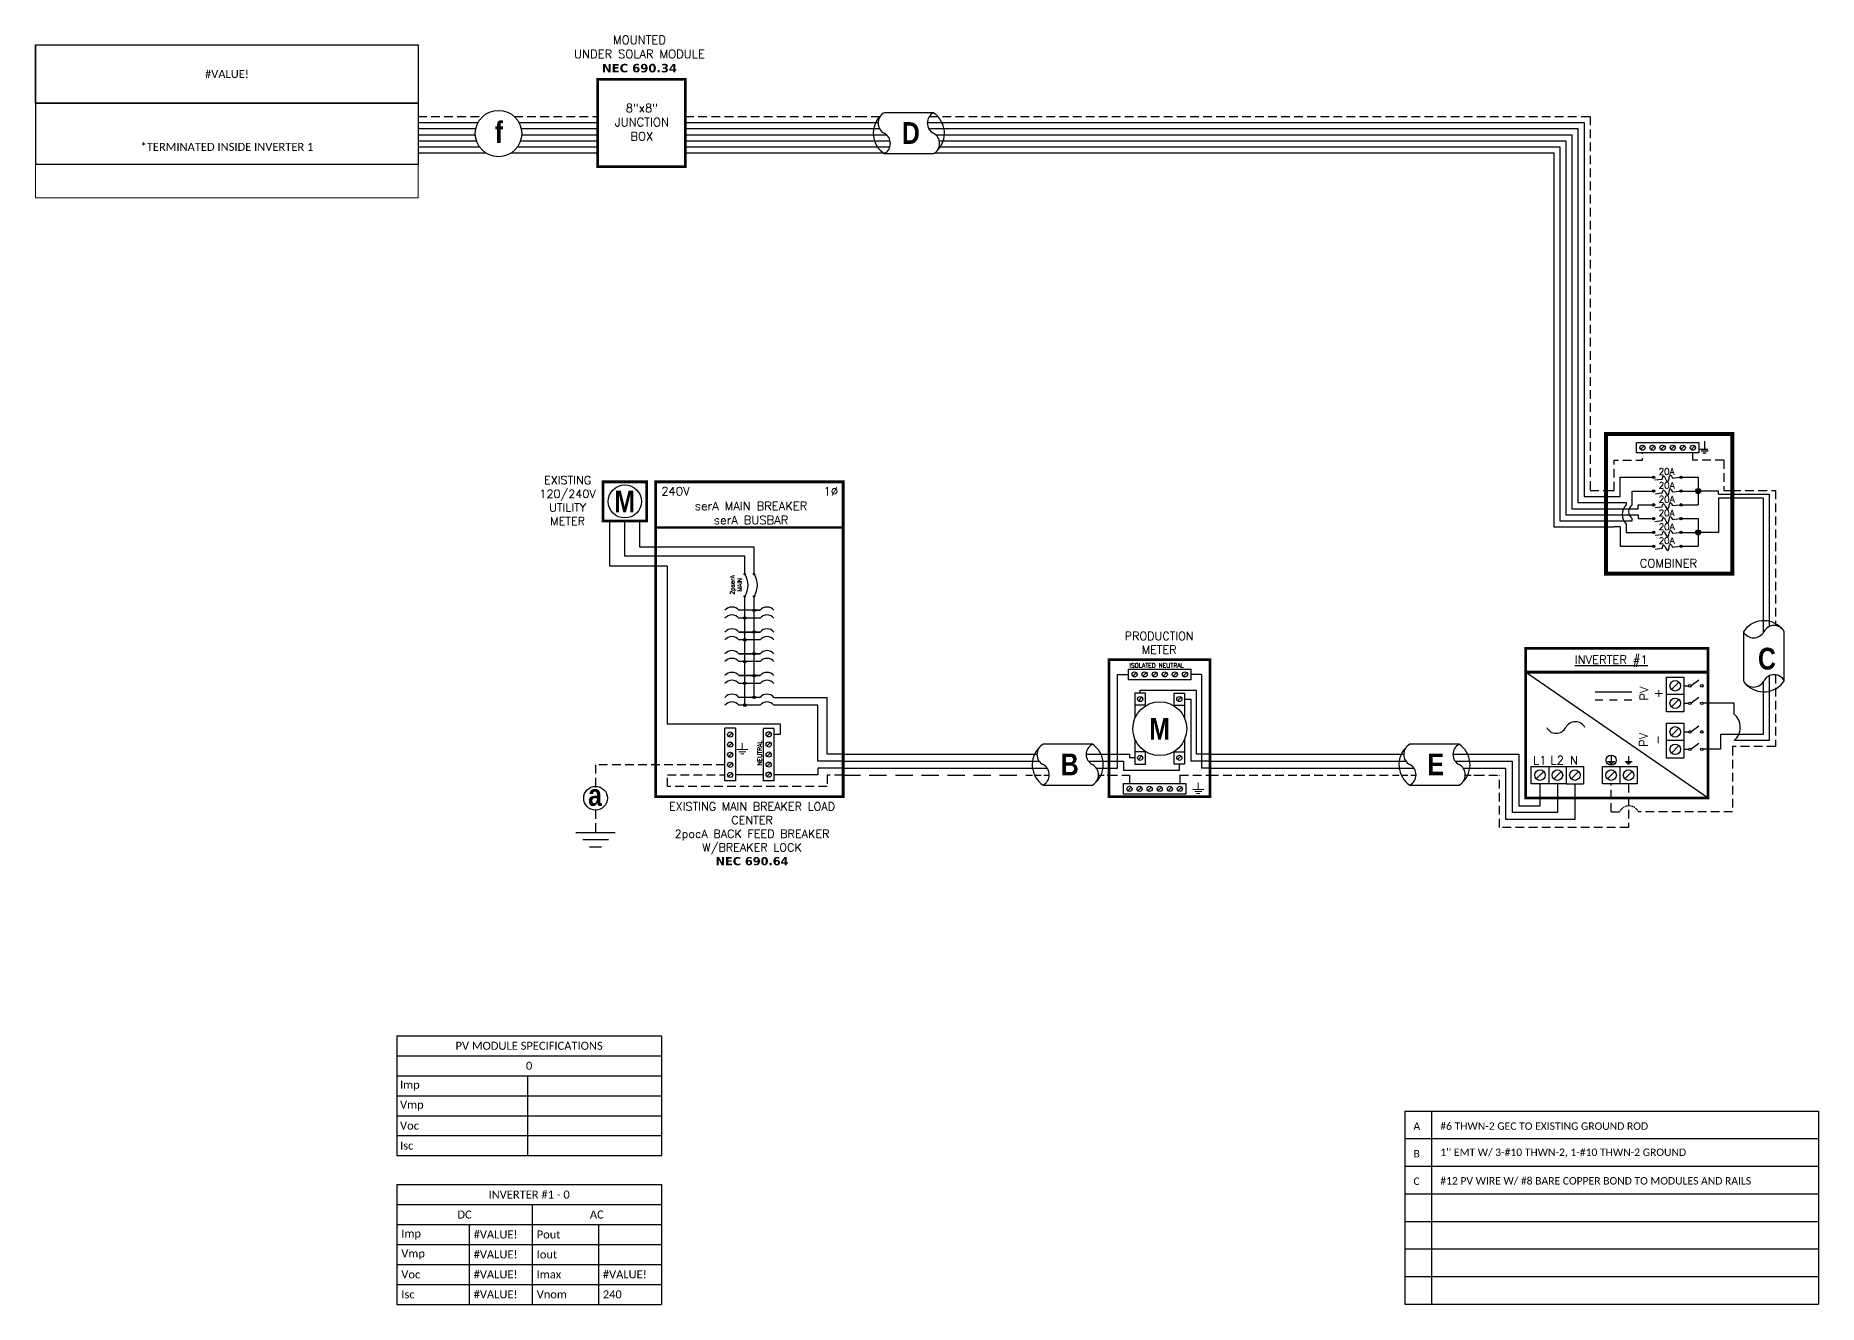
# Model space of a CAD drawing. Header units: feet. Extents: x 8951 to 9721, y 14556 to 15104.
import ezdxf

# ---------------------------------------------------------------- set-up
doc = ezdxf.new("R2010")
doc.units = ezdxf.units.FT
doc.header["$MEASUREMENT"] = 0
doc.linetypes.add('DASHED', pattern=[0.75, 0.5, -0.25])
doc.linetypes.add('HIDDEN', pattern=[0.375, 0.25, -0.125])
doc.layers.add('TEXT', color=7, linetype='Continuous')
doc.layers.add('Z - TITLEBLOCK TXT', color=7, linetype='Continuous')
doc.styles.add('ONE LINE TXT', font='techb___.ttf')
doc.styles.get("Standard").update_dxf_attribs({"font": 'simplex.shx'})

# ---------------------------------------------------------------- blocks, each defined once
blk = doc.blocks.new('3stringCombiner')
at = {"linetype": 'Continuous'}
h = blk.add_hatch(color=7, dxfattribs=at)
h.dxf.hatch_style = 1
edge = h.paths.add_edge_path()
edge.add_arc((20.51, 41.65), 0.513, 0, 360)
h = blk.add_hatch(color=7, dxfattribs=at)
h.dxf.hatch_style = 1
edge = h.paths.add_edge_path()
edge.add_arc((32.29, 41.65), 0.513, 0, 360)
h = blk.add_hatch(color=7, dxfattribs=at)
h.dxf.hatch_style = 1
edge = h.paths.add_edge_path()
edge.add_arc((20.51, 35.69), 0.513, 0, 360)
h = blk.add_hatch(color=7, dxfattribs=at)
h.dxf.hatch_style = 1
edge = h.paths.add_edge_path()
edge.add_arc((32.29, 35.69), 0.513, 0, 360)
h = blk.add_hatch(color=254, dxfattribs=at)
h.dxf.hatch_style = 1
edge = h.paths.add_edge_path()
edge.add_arc((39.7, 35.69), 1.11, 0, 360)
h = blk.add_hatch(color=7, dxfattribs=at)
h.dxf.hatch_style = 1
edge = h.paths.add_edge_path()
edge.add_arc((20.51, 29.73), 0.513, 0, 360)
h = blk.add_hatch(color=253, dxfattribs=at)
h.dxf.hatch_style = 1
edge = h.paths.add_edge_path()
edge.add_arc((20.51, 23.77), 0.513, 0, 360)
h = blk.add_hatch(color=7, dxfattribs=at)
h.dxf.hatch_style = 1
edge = h.paths.add_edge_path()
edge.add_arc((32.29, 29.73), 0.513, 0, 360)
h = blk.add_hatch(color=253, dxfattribs=at)
h.dxf.hatch_style = 1
edge = h.paths.add_edge_path()
edge.add_arc((32.29, 23.77), 0.513, 0, 360)
h = blk.add_hatch(color=253, dxfattribs=at)
h.dxf.hatch_style = 1
edge = h.paths.add_edge_path()
edge.add_arc((20.51, 17.8), 0.513, 0, 360)
h = blk.add_hatch(color=253, dxfattribs=at)
h.dxf.hatch_style = 1
edge = h.paths.add_edge_path()
edge.add_arc((32.29, 17.8), 0.513, 0, 360)
h = blk.add_hatch(color=254, dxfattribs=at)
h.dxf.hatch_style = 1
edge = h.paths.add_edge_path()
edge.add_arc((39.7, 17.8), 1.11, 0, 360)
h = blk.add_hatch(color=253, dxfattribs=at)
h.dxf.hatch_style = 1
edge = h.paths.add_edge_path()
edge.add_arc((20.51, 11.84), 0.513, 0, 360)
h = blk.add_hatch(color=253, dxfattribs=at)
h.dxf.hatch_style = 1
edge = h.paths.add_edge_path()
edge.add_arc((32.29, 11.84), 0.513, 0, 360)
at = {"color": 1, "linetype": 'Continuous'}
for p, q in [((13.11, 52.12), (13.11, 56.66)), ((13.11, 56.66), (40.06, 56.66)), ((40.06, 56.66), (40.06, 52.12)), ((40.06, 52.12), (13.11, 52.12)), ((21.11, 40.47), (24.21, 40.81)), ((28.68, 41.3), (31.78, 41.65)), ((21.12, 34.51), (24.22, 34.85)), ((28.69, 35.34), (31.79, 35.69)), ((21.12, 28.54), (24.22, 28.89)), ((28.68, 23.42), (31.78, 23.77)), ((28.69, 29.38), (31.79, 29.73)), ((21.11, 22.58), (24.21, 22.93)), ((21.12, 16.62), (24.22, 16.97)), ((28.69, 17.46), (31.79, 17.8)), ((21.12, 10.66), (24.22, 11.01)), ((28.69, 11.5), (31.79, 11.84))]:
    blk.add_line(p, q, dxfattribs=at)
at = {"color": 4, "linetype": 'Continuous'}
for p, q in [((16.49, 55.18), (14.92, 53.6)), ((20.84, 55.18), (19.27, 53.6)), ((25.19, 55.18), (23.62, 53.6)), ((29.54, 55.18), (27.97, 53.6)), ((33.89, 55.18), (32.32, 53.6)), ((38.25, 55.18), (36.67, 53.6))]:
    blk.add_line(p, q, dxfattribs=at)
at = {"color": 92, "linetype": 'HIDDEN', "ltscale": 15}
for p, q in [((37.46, 49.04), (37.46, 52.12)), ((50.81, 49.04), (37.46, 49.04)), ((50.81, 49.04), (50.81, 35.92)), ((0, 35.92), (3.44, 35.92)), ((50.81, 35.92), (54.46, 35.92))]:
    blk.add_line(p, q, dxfattribs=at)
at = {"color": 7, "linetype": 'Continuous'}
for p, q in [((0, 33.3), (3.44, 33.3)), ((48.55, 35.69), (39.7, 35.69)), ((48.55, 34.31), (48.55, 35.69)), ((48.55, 34.31), (54.46, 34.31)), ((0, 28.06), (3.43, 28.06)), ((0, 22.81), (3.44, 22.81))]:
    blk.add_line(p, q, dxfattribs=at)
at = {"color": 253, "linetype": 'Continuous'}
for p, q in [((48.55, 32.71), (48.55, 17.8)), ((48.55, 32.71), (54.46, 32.71)), ((0, 30.68), (3.44, 30.68)), ((0, 25.43), (3.44, 25.43)), ((0, 20.19), (3.44, 20.19)), ((6.06, 20.19), (6.06, 11.84)), ((48.55, 17.8), (39.7, 17.8)), ((6.06, 11.84), (13.92, 11.84))]:
    blk.add_line(p, q, dxfattribs=at)
at = {"lineweight": 50, "const_width": 1.71}
blk.add_lwpolyline([(54.46, 0), (0, 0), (0, 60.34), (54.46, 60.34)], close=True, dxfattribs=at)
blk.add_lwpolyline([(54.46, 0), (0, 0), (0, 60.34), (54.46, 60.34)], close=True, dxfattribs=at)
at = {"color": 92, "linetype": 'HIDDEN', "ltscale": 15, "flags": 128}
for points in [[(42.53, 57.24), (42.53, 53.74)], [(3.44, 35.92), (3.44, 49.04), (15.71, 49.04), (15.71, 52.12)], [(40.18, 53.74), (44.87, 53.74)], [(44.05, 52.87), (41, 52.87)], [(43.24, 52.01), (41.81, 52.01)]]:
    blk.add_lwpolyline(points, dxfattribs=at)
at = {"color": 7, "linetype": 'Continuous', "flags": 128}
for points in [[(3.44, 33.3), (6.06, 33.3), (6.06, 41.65), (13.92, 41.65)], [(13.92, 41.65), (20.51, 41.65)], [(32.29, 41.65), (39.7, 41.65)], [(39.7, 41.65), (39.7, 29.73)], [(11.3, 29.73), (11.3, 35.69), (13.92, 35.69)], [(13.92, 35.69), (20.51, 35.69)], [(13.92, 35.69), (20.51, 35.69)], [(32.29, 35.69), (39.7, 35.69)], [(3.43, 28.06), (13.92, 28.06), (13.92, 29.73)], [(3.44, 22.81), (11.3, 22.81), (11.3, 23.77)], [(13.92, 29.73), (20.51, 29.73)], [(13.92, 29.73), (20.51, 29.73)], [(32.29, 29.73), (39.7, 29.73)]]:
    blk.add_lwpolyline(points, dxfattribs=at)
at = {"color": 253, "linetype": 'Continuous', "flags": 128}
for points in [[(3.44, 30.68), (8.68, 30.68), (8.68, 29.73)], [(3.44, 25.43), (13.92, 25.43), (13.92, 23.77)], [(13.92, 23.77), (20.51, 23.77)], [(13.92, 23.77), (20.51, 23.77)], [(32.29, 23.77), (39.7, 23.77)], [(39.7, 23.77), (39.7, 11.84)], [(6.06, 20.19), (3.44, 20.19)], [(8.68, 21.46), (8.68, 17.8), (13.92, 17.8)], [(13.92, 17.8), (20.51, 17.8)], [(13.92, 17.8), (20.51, 17.8)], [(32.29, 17.8), (39.7, 17.8)], [(13.92, 11.84), (20.51, 11.84)], [(32.29, 11.84), (39.7, 11.84)]]:
    blk.add_lwpolyline(points, dxfattribs=at)
at = {"color": 4, "linetype": 'Continuous'}
for centre in [(15.71, 54.39), (20.06, 54.39), (24.41, 54.39), (28.76, 54.39), (33.11, 54.39), (37.46, 54.39)]:
    blk.add_circle(centre, 1.11, dxfattribs=at)
at = {"color": 7, "linetype": 'Continuous'}
for centre, radius in [((20.51, 41.65), 0.513), ((32.29, 41.65), 0.513), ((20.51, 35.69), 0.513), ((32.29, 35.69), 0.513), ((39.7, 35.69), 1.11), ((39.7, 35.69), 1.11), ((20.51, 29.73), 0.513), ((32.29, 29.73), 0.513), ((39.7, 17.8), 1.11), ((39.7, 17.8), 1.11)]:
    blk.add_circle(centre, radius, dxfattribs=at)
at = {"color": 253, "linetype": 'Continuous'}
for centre in [(20.51, 23.77), (32.29, 23.77), (20.51, 17.8), (32.29, 17.8), (20.51, 11.84), (32.29, 11.84)]:
    blk.add_circle(centre, 0.513, dxfattribs=at)
blk.add_arc((12.9, 25.59), 5.91, 135.60546, 224.39454, dxfattribs=at)
at = {"color": 7, "linetype": 'Continuous'}
blk.add_arc((13.34, 26.75), 3.61, 124.35666, 235.64334, dxfattribs=at)
at = {"color": 1, "linetype": 'Continuous'}
for points in [[(24.21, 40.81), (24.72, 42.21), (26.59, 39.72), (27.74, 42.55), (28.68, 41.3)], [(24.22, 34.85), (24.73, 36.25), (26.6, 33.76), (27.76, 36.59), (28.69, 35.34)], [(24.21, 22.93), (24.72, 24.33), (26.59, 21.84), (27.74, 24.67), (28.68, 23.42)], [(24.22, 28.89), (24.73, 30.29), (26.6, 27.8), (27.76, 30.63), (28.69, 29.38)], [(24.22, 16.97), (24.73, 18.37), (26.6, 15.87), (27.76, 18.71), (28.69, 17.46)], [(24.22, 11.01), (24.73, 12.41), (26.6, 9.91), (27.76, 12.75), (28.69, 11.5)]]:
    blk.add_spline(points, degree=3, dxfattribs=at)
for p in [(22.67, 42.72), (22.68, 36.76), (22.68, 30.8), (22.67, 24.83), (22.68, 18.87), (22.68, 12.91)]:
    blk.add_text('20A', height=2.778, dxfattribs=at).set_placement(p)
at = {"color": 1, "insert": (26.91, 4.5), "char_height": 3.658, "attachment_point": 5}
blk.add_mtext_dynamic_manual_height_columns('COMBINER', width=1.1897, gutter_width=7.17, heights=[0], dxfattribs=at)
blk = doc.blocks.new('*T22')
at = {"color": 0, "lineweight": -2, "transparency": 16777216}
for p, q in [((0, 0), (165.11, 0)), ((0, 0), (0, -51.42)), ((165.11, 0), (165.11, -51.42)), ((0, -25.14), (165.11, -25.14)), ((0, -51.42), (165.11, -51.42))]:
    blk.add_line(p, q, dxfattribs=at)
at = {"layer": 'Defpoints', "color": 8, "linetype": 'ByBlock', "lineweight": 0, "transparency": 16777216}
for p, q in [((0, -51.42), (0, -66.05)), ((165.11, -51.42), (165.11, -66.05)), ((0, -66.05), (165.11, -66.05))]:
    blk.add_line(p, q, dxfattribs=at)
at = {"color": 0, "linetype": 'Continuous', "transparency": 16777216, "char_height": 3.4544, "width": 155.095, "attachment_point": 5}
for s, insert in [('{\\fCalibri|b0|i0|c0;#VALUE!', (82.56, -12.57)), ('{\\fCalibri|b0|i0|c0;^J^J*TERMINATED INSIDE INVERTER 1', (82.56, -38.28))]:
    blk.add_mtext(s, dxfattribs=dict(at, insert=insert))
blk = doc.blocks.new('*U13')
at = {"color": 7}
for p, q in [((-35.53, 9), (-31.05, 9)), ((-9.81, 9), (0, 9))]:
    blk.add_line(p, q, dxfattribs=at)
at = {"color": 7, "linetype": 'Continuous'}
for p, q in [((-7.14, 13.31), (-28.39, 13.31)), ((-28.39, -4.31), (-7.14, -4.31))]:
    blk.add_line(p, q, dxfattribs=at)
at = {"color": 10}
for p, q in [((-35.53, 6), (-30.11, 6)), ((-8.87, 6), (0, 6))]:
    blk.add_line(p, q, dxfattribs=at)
at = {"color": 253}
for p, q in [((-35.53, 3), (-26.66, 3)), ((-5.41, 3), (0, 3))]:
    blk.add_line(p, q, dxfattribs=at)
at = {"color": 92, "linetype": 'HIDDEN', "ltscale": 10}
for p, q in [((-4.48, 0), (0, 0)), ((-35.53, 0), (-25.72, 0))]:
    blk.add_line(p, q, dxfattribs=at)
at = {"color": 7, "linetype": 'Continuous'}
for centre, start, end in [((-22.54, 4.5), 133.97324, 236.42648), ((-12.99, 4.5), 313.97324, 56.42648)]:
    blk.add_arc(centre, 10.58, start, end, dxfattribs=at)
at = {"linetype": 'Continuous'}
for centre, start, end in [((-26.08, 8.91), 117.66392, 242.33608), ((-4.83, 8.91), 117.66392, 242.33608), ((-30.7, 0.09), 297.66392, 62.33608), ((-9.45, 0.09), 297.66392, 62.33608)]:
    blk.add_arc(centre, 4.98, start, end, dxfattribs=at)
blk = doc.blocks.new('*U26')
at = {"color": 7}
blk.add_line((-79.14, 9), (0, 9), dxfattribs=at)
at = {"color": 10}
blk.add_line((-79.14, 6), (0, 6), dxfattribs=at)
at = {"color": 253}
blk.add_line((-79.14, 3), (0, 3), dxfattribs=at)
at = {"color": 92, "linetype": 'HIDDEN', "ltscale": 15}
blk.add_line((-79.14, 0), (0, 0), dxfattribs=at)
blk = doc.blocks.new('*U21')
at = {"color": 7}
blk.add_line((-79.14, 9), (0, 9), dxfattribs=at)
at = {"color": 10}
blk.add_line((-79.14, 6), (0, 6), dxfattribs=at)
at = {"color": 253}
blk.add_line((-79.14, 3), (0, 3), dxfattribs=at)
at = {"color": 92, "linetype": 'DASHED', "ltscale": 15}
blk.add_line((-79.14, 0), (0, 0), dxfattribs=at)
blk = doc.blocks.new('productionMeter')
at = {"color": 253, "linetype": 'Continuous'}
for p, q in [((-39.9, 3), (-39.9, 43.45)), ((-39.9, 43.45), (-35.13, 43.45)), ((-3.71, 43.45), (-8.18, 43.45)), ((-3.71, 43.45), (-3.71, 3)), ((-43.61, 3), (-39.9, 3)), ((0, 3), (-3.71, 3))]:
    blk.add_line(p, q, dxfattribs=at)
at = {"color": 1, "linetype": 'Continuous'}
for p, q in [((-35.13, 41.18), (-35.13, 45.72)), ((-35.13, 45.72), (-8.18, 45.72)), ((-8.18, 41.18), (-35.13, 41.18)), ((-8.18, 45.72), (-8.18, 41.18)), ((-32.38, 35.4), (-32.38, 24.5)), ((-27.84, 35.4), (-32.38, 35.4)), ((-27.84, 29.86), (-27.84, 35.4)), ((-15.47, 29.86), (-15.47, 35.4)), ((-15.47, 35.4), (-10.93, 35.4)), ((-10.93, 35.4), (-10.93, 24.5)), ((-27.84, 30.21), (-32.38, 30.21)), ((-15.47, 30.21), (-10.93, 30.21)), ((-32.38, 15.55), (-32.38, 4.64)), ((-10.93, 15.55), (-10.93, 4.64)), ((-27.84, 10.04), (-32.38, 10.04)), ((-27.84, 4.64), (-27.84, 10.18)), ((-15.47, 4.64), (-15.47, 10.18)), ((-15.47, 10.04), (-10.93, 10.04)), ((-32.38, 4.64), (-27.84, 4.64)), ((-10.93, 4.64), (-15.47, 4.64)), ((-37.32, -8.24), (-37.32, -3.7)), ((-37.32, -3.7), (-10.37, -3.7)), ((-10.37, -3.7), (-10.37, -8.24)), ((-10.37, -8.24), (-37.32, -8.24))]:
    blk.add_line(p, q, dxfattribs=at)
at = {"color": 4, "linetype": 'Continuous'}
for p, q in [((-31.74, 44.23), (-33.32, 42.66)), ((-27.39, 44.23), (-28.97, 42.66)), ((-23.04, 44.23), (-24.62, 42.66)), ((-18.69, 44.23), (-20.26, 42.66)), ((-14.34, 44.23), (-15.91, 42.66)), ((-9.99, 44.23), (-11.56, 42.66)), ((-29.33, 33.59), (-30.9, 32.02)), ((-12.41, 33.59), (-13.98, 32.02)), ((-29.33, 8.23), (-30.9, 6.66)), ((-12.41, 8.23), (-13.98, 6.66)), ((-33.93, -5.19), (-35.51, -6.76)), ((-29.58, -5.19), (-31.15, -6.76)), ((-25.23, -5.19), (-26.8, -6.76)), ((-20.88, -5.19), (-22.45, -6.76)), ((-16.53, -5.19), (-18.1, -6.76)), ((-12.18, -5.19), (-13.75, -6.76))]:
    blk.add_line(p, q, dxfattribs=at)
at = {"color": 7}
for p, q in [((-30.11, 35.4), (-30.11, 36.59)), ((-30.11, 36.59), (-5.98, 36.59)), ((-5.98, 36.59), (-5.98, 9)), ((-43.61, 9), (-34.54, 9)), ((-34.54, 7.44), (-34.54, 9)), ((0, 9), (-5.98, 9)), ((-32.38, 7.44), (-34.54, 7.44))]:
    blk.add_line(p, q, dxfattribs=at)
at = {"color": 10, "linetype": 'Continuous'}
for p, q in [((-10.93, 32.81), (-8.25, 32.81)), ((-8.25, 32.81), (-8.25, 6)), ((-43.61, 6), (-37.24, 6)), ((-37.24, 6), (-37.24, 2.05)), ((-37.24, 2.05), (-13.2, 2.05)), ((-13.2, 2.05), (-13.2, 4.64)), ((0, 6), (-8.25, 6))]:
    blk.add_line(p, q, dxfattribs=at)
at = {"color": 92, "linetype": 'HIDDEN', "ltscale": 15}
for p, q in [((-43.61, 0), (-34.72, 0)), ((-12.97, 0), (-12.97, -3.7)), ((-12.97, 0), (0, 0)), ((-34.72, 0), (-34.72, -3.7))]:
    blk.add_line(p, q, dxfattribs=at)
at = {"lineweight": 50, "const_width": 1.19}
blk.add_lwpolyline([(-43.61, -9.34), (-43.61, 49.84), (0, 49.84), (0, -9.34)], close=True, dxfattribs=at)
at = {"color": 92, "linetype": 'Continuous', "lineweight": 5, "ltscale": 0.05, "flags": 128}
for points in [[(-2.7, -6.18), (-7.38, -6.18)], [(-6.57, -7.05), (-3.51, -7.05)], [(-5.04, -3.33), (-5.04, -6.18)], [(-5.76, -7.91), (-4.32, -7.91)]]:
    blk.add_lwpolyline(points, dxfattribs=at)
at = {"color": 4, "linetype": 'Continuous'}
for centre in [(-32.53, 43.45), (-28.18, 43.45), (-23.83, 43.45), (-19.48, 43.45), (-15.13, 43.45), (-10.78, 43.45), (-30.11, 32.81), (-13.2, 32.81), (-30.11, 7.44), (-13.2, 7.44), (-34.72, -5.97), (-30.37, -5.97), (-26.02, -5.97), (-21.67, -5.97), (-17.32, -5.97), (-12.97, -5.97)]:
    blk.add_circle(centre, 1.11, dxfattribs=at)
at = {"linetype": 'Continuous'}
blk.add_circle((-21.65, 20.02), 11.62, dxfattribs=at)
at = {"color": 4, "linetype": 'Continuous'}
blk.add_text('ISOLATED NEUTRAL', height=1.8743, dxfattribs=at).set_placement((-34.77, 46.37))
at = {"color": 253, "linetype": 'Continuous', "style": 'ONE LINE TXT'}
blk.add_text('M', height=9.38, dxfattribs=at).set_placement((-26.21, 15.31))
at = {"color": 1, "insert": (-21.93, 57.08), "char_height": 3.5433, "attachment_point": 5}
blk.add_mtext_dynamic_manual_height_columns('PRODUCTION METER', width=1.3203, gutter_width=7.17, heights=[0], dxfattribs=at)
blk = doc.blocks.new('*U18')
at = {"color": 7}
blk.add_blockref('productionMeter', (0, 0), dxfattribs=at)
blk = doc.blocks.new('breakerPanel')
at = {"linetype": 'Continuous'}
h = blk.add_hatch(color=1, dxfattribs=at)
h.dxf.hatch_style = 1
edge = h.paths.add_edge_path()
edge.add_arc((-42.47, 86.8), 0.291, 0, 360)
h = blk.add_hatch(color=1, dxfattribs=at)
h.dxf.hatch_style = 1
edge = h.paths.add_edge_path()
edge.add_arc((-38.44, 86.8), 0.291, 0, 360)
h = blk.add_hatch(color=1, dxfattribs=at)
h.dxf.hatch_style = 1
edge = h.paths.add_edge_path()
edge.add_arc((-42.47, 77.16), 0.291, 0, 360)
h = blk.add_hatch(color=1, dxfattribs=at)
h.dxf.hatch_style = 1
edge = h.paths.add_edge_path()
edge.add_arc((-38.44, 77.16), 0.291, 0, 360)
h = blk.add_hatch(color=1, dxfattribs=at)
h.dxf.hatch_style = 1
edge = h.paths.add_edge_path()
edge.add_arc((-38.44, 71.16), 0.528, 0, 360)
h = blk.add_hatch(color=1, dxfattribs=at)
h.dxf.hatch_style = 1
edge = h.paths.add_edge_path()
edge.add_arc((-42.47, 67.78), 0.528, 0, 360)
h = blk.add_hatch(color=1, dxfattribs=at)
h.dxf.hatch_style = 1
edge = h.paths.add_edge_path()
edge.add_arc((-38.44, 61.76), 0.528, 0, 360)
h = blk.add_hatch(color=1, dxfattribs=at)
h.dxf.hatch_style = 1
edge = h.paths.add_edge_path()
edge.add_arc((-42.47, 58.38), 0.528, 0, 360)
h = blk.add_hatch(color=1, dxfattribs=at)
h.dxf.hatch_style = 1
edge = h.paths.add_edge_path()
edge.add_arc((-42.47, 48.98), 0.528, 0, 360)
h = blk.add_hatch(color=1, dxfattribs=at)
h.dxf.hatch_style = 1
edge = h.paths.add_edge_path()
edge.add_arc((-38.44, 52.36), 0.528, 0, 360)
h = blk.add_hatch(color=1, dxfattribs=at)
h.dxf.hatch_style = 1
edge = h.paths.add_edge_path()
edge.add_arc((-42.47, 39.58), 0.528, 0, 360)
h = blk.add_hatch(color=1, dxfattribs=at)
h.dxf.hatch_style = 1
edge = h.paths.add_edge_path()
edge.add_arc((-38.44, 42.95), 0.528, 0, 360)
h = blk.add_hatch(color=1, dxfattribs=at)
h.dxf.hatch_style = 1
edge = h.paths.add_edge_path()
edge.add_arc((-38.44, 33.55), 0.528, 0, 360)
h = blk.add_hatch(color=1, dxfattribs=at)
h.dxf.hatch_style = 1
edge = h.paths.add_edge_path()
edge.add_arc((-42.47, 30.17), 0.528, 0, 360)
at = {"color": 155, "true_color": 0x647190}
blk.add_line((-80.92, 126.59), (0, 126.59), dxfattribs=at)
at = {"color": 253, "linetype": 'Continuous'}
for p, q in [((-100.73, 90.2), (-100.73, 109.7)), ((-76.04, 90.2), (-100.73, 90.2)), ((-76.04, 90.2), (-76.04, 22.16)), ((-76.04, 22.16), (-27.25, 22.16)), ((-27.25, 17.57), (-29.89, 17.57)), ((-27.25, 22.16), (-27.25, 17.57)), ((-11.01, 0.16), (-29.89, 0.16)), ((0, 3), (-11.01, 3)), ((-11.01, 3), (-11.01, 0.16))]:
    blk.add_line(p, q, dxfattribs=at)
at = {"color": 10, "linetype": 'Continuous'}
for p, q in [((-94.24, 94.51), (-94.24, 109.7)), ((-42.47, 94.51), (-94.24, 94.51)), ((-42.47, 87.09), (-42.47, 94.51)), ((-42.47, 30.17), (-42.47, 76.87)), ((-35.88, 67.78), (-45.04, 67.78)), ((-35.88, 58.38), (-45.04, 58.38)), ((-35.88, 48.98), (-45.04, 48.98)), ((-35.88, 39.58), (-45.04, 39.58)), ((-35.88, 30.17), (-45.04, 30.17)), ((-10.98, 30.17), (-29.89, 30.17)), ((-10.98, 6), (-10.98, 30.17)), ((0, 6), (-10.98, 6))]:
    blk.add_line(p, q, dxfattribs=at)
at = {"color": 7, "linetype": 'Continuous'}
for p, q in [((-87.75, 98.34), (-87.75, 109.7)), ((-38.44, 98.34), (-87.75, 98.34)), ((-38.44, 87.09), (-38.44, 98.34)), ((-35.88, 71.16), (-45.04, 71.16)), ((-38.44, 61.76), (-38.44, 76.87)), ((-38.44, 71.16), (-35.88, 71.16)), ((-45.04, 61.76), (-35.88, 61.76)), ((-35.88, 61.76), (-45.04, 61.76)), ((-38.44, 52.36), (-38.44, 61.76)), ((-45.04, 52.36), (-35.88, 52.36)), ((-35.88, 52.36), (-45.04, 52.36)), ((-38.44, 42.95), (-38.44, 52.36)), ((-45.04, 42.95), (-35.88, 42.95)), ((-35.88, 42.95), (-45.04, 42.95)), ((-38.44, 33.55), (-38.44, 42.95)), ((-35.88, 33.55), (-45.04, 33.55)), ((-6.96, 9), (-6.96, 33.55))]:
    blk.add_line(p, q, dxfattribs=at)
at = {"lineweight": 50}
blk.add_line((-80.92, 106.95), (0, 106.95), dxfattribs=at)
at = {"color": 7}
for p, q in [((-29.89, 33.55), (-6.96, 33.55)), ((0, 9), (-6.96, 9))]:
    blk.add_line(p, q, dxfattribs=at)
at = {"color": 1, "linetype": 'Continuous'}
for p, q in [((-51.03, -2.51), (-51.03, 20.23)), ((-46.49, 20.23), (-51.03, 20.23)), ((-46.49, 20.23), (-46.49, -2.51)), ((-34.43, -2.43), (-34.43, 20.16)), ((-29.89, 20.16), (-34.43, 20.16)), ((-29.89, 20.16), (-29.89, -2.43)), ((-46.49, -2.51), (-51.03, -2.51)), ((-29.89, -2.43), (-34.43, -2.43))]:
    blk.add_line(p, q, dxfattribs=at)
at = {"color": 4, "linetype": 'Continuous'}
for p, q in [((-47.97, 18.28), (-49.55, 16.71)), ((-31.37, 18.35), (-32.94, 16.78)), ((-47.97, 13.93), (-49.55, 12.36)), ((-47.97, 9.58), (-49.55, 8.01)), ((-31.37, 14), (-32.94, 12.43)), ((-31.37, 9.65), (-32.94, 8.08)), ((-47.97, 5.23), (-49.55, 3.66)), ((-47.97, 0.88), (-49.55, -0.69)), ((-31.37, 5.3), (-32.94, 3.73)), ((-31.37, 0.95), (-32.94, -0.62))]:
    blk.add_line(p, q, dxfattribs=at)
at = {"color": 92, "linetype": 'HIDDEN', "ltscale": 15}
for p, q in [((-51.03, 4.44), (-106.89, 4.44)), ((-106.89, 4.44), (-106.89, -4.87)), ((-75.84, -4.96), (-75.84, 0.09)), ((-75.84, 0.09), (-51.03, 0.09)), ((0, 0), (-6.96, 0)), ((-6.96, -4.96), (-75.84, -4.96)), ((-6.96, 0), (-6.96, -4.96)), ((-106.89, -15.1), (-106.89, -24.84))]:
    blk.add_line(p, q, dxfattribs=at)
at = {"color": 92, "linetype": 'Continuous', "ltscale": 15}
blk.add_line((-34.43, 0.09), (-46.49, 0.09), dxfattribs=at)
at = {"lineweight": 50, "const_width": 1.19}
for points in [[(-103.67, 109.7), (-103.67, 126.59), (-84.82, 126.59), (-84.82, 109.7)], [(-80.92, -9.3), (-80.92, 126.59), (0, 126.59), (0, -9.3)]]:
    blk.add_lwpolyline(points, close=True, dxfattribs=at)
at = {"color": 92, "linetype": 'Continuous', "lineweight": 5, "ltscale": 0.05, "flags": 128}
for points in [[(-45.88, 10.97), (-41.2, 10.97)], [(-42.01, 10.1), (-45.07, 10.1)], [(-42.82, 9.23), (-44.25, 9.23)], [(-43.54, 13.81), (-43.54, 10.97)]]:
    blk.add_lwpolyline(points, dxfattribs=at)
at = {"color": 92, "linetype": 'Continuous', "ltscale": 4, "flags": 128}
for points in [[(-115.37, -24.84), (-98.41, -24.84)], [(-101.35, -27.98), (-112.43, -27.98)], [(-104.29, -31.12), (-109.49, -31.12)]]:
    blk.add_lwpolyline(points, dxfattribs=at)
at = {"linetype": 'Continuous'}
blk.add_circle((-94.24, 118.15), 7.15, dxfattribs=at)
at = {"color": 1, "linetype": 'Continuous'}
for centre, radius in [((-42.47, 86.8), 0.291), ((-38.44, 86.8), 0.291), ((-42.47, 77.16), 0.291), ((-38.44, 77.16), 0.291), ((-38.44, 71.16), 0.528), ((-42.47, 67.78), 0.528), ((-38.44, 61.76), 0.528), ((-42.47, 58.38), 0.528), ((-42.47, 48.98), 0.528), ((-38.44, 52.36), 0.528), ((-42.47, 39.58), 0.528), ((-38.44, 42.95), 0.528), ((-38.44, 33.55), 0.528), ((-42.47, 30.17), 0.528)]:
    blk.add_circle(centre, radius, dxfattribs=at)
at = {"color": 4, "linetype": 'Continuous'}
for centre in [(-48.76, 17.49), (-32.16, 17.57), (-48.76, 13.14), (-48.76, 8.79), (-32.16, 13.21), (-32.16, 8.86), (-48.76, 4.44), (-48.76, 0.09), (-32.16, 4.51), (-32.16, 0.16)]:
    blk.add_circle(centre, 1.11, dxfattribs=at)
at = {"color": 7, "linetype": 'Continuous'}
blk.add_circle((-106.89, -9.99), 5.11, dxfattribs=at)
at = {"color": 1, "linetype": 'Continuous'}
for centre, radius, start, end in [((-50.14, 81.98), 9.06, 327.87082, 32.12918), ((-46.11, 81.98), 9.06, 327.87082, 32.12918), ((-48.03, 68.62), 3.93, 40.3392, 139.6608), ((-32.88, 68.62), 3.93, 40.3392, 139.6608), ((-48.03, 65.24), 3.93, 40.3392, 139.6608), ((-48.03, 59.21), 3.93, 40.3392, 139.6608), ((-32.88, 65.24), 3.93, 40.3392, 139.6608), ((-32.88, 59.21), 3.93, 40.3392, 139.6608), ((-48.03, 55.84), 3.93, 40.3392, 139.6608), ((-32.88, 55.84), 3.93, 40.3392, 139.6608), ((-48.03, 49.81), 3.93, 40.3392, 139.6608), ((-48.03, 46.43), 3.93, 40.3392, 139.6608), ((-32.88, 49.81), 3.93, 40.3392, 139.6608), ((-32.88, 46.43), 3.93, 40.3392, 139.6608), ((-48.03, 40.41), 3.93, 40.3392, 139.6608), ((-48.03, 37.03), 3.93, 40.3392, 139.6608), ((-32.88, 40.41), 3.93, 40.3392, 139.6608), ((-32.88, 37.03), 3.93, 40.3392, 139.6608), ((-48.03, 31.01), 3.93, 40.3392, 139.6608), ((-48.03, 27.63), 3.93, 40.3392, 139.6608), ((-32.88, 31.01), 3.93, 40.3392, 139.6608), ((-32.88, 27.63), 3.93, 40.3392, 139.6608)]:
    blk.add_arc(centre, radius, start, end, dxfattribs=at)
at = {"color": 253, "linetype": 'Continuous', "style": 'ONE LINE TXT'}
blk.add_text('M', height=9.38, dxfattribs=at).set_placement((-98.8, 113.43))
at = {"color": 4, "linetype": 'Continuous'}
blk.add_text('NEUTRAL', height=1.874, rotation=90, dxfattribs=at).set_placement((-35.08, 4.08))
at = {"color": 1, "attachment_point": 5}
for s, width, gutter_width, heights, insert, char_height in [('EXISTING\\P120/240V UTILITY METER', 0.0523, 7.17, [0], (-118.95, 118.48), 3.5433), ('240V', 0.1481, 0.75, [0], (-72.39, 122.54), 3.658), ('1∅', 0.1481, 0.75, [0], (-5.31, 122.54), 3.658), ('serA MAIN BREAKER\\PserA BUSBAR', 72.4998, 0.75, [0], (-39.75, 113.14), 3.6576), ('EXISTING MAIN BREAKER LOAD CENTER\\P2pocA BACK FEED BREAKER W/BREAKER LOCK\\P{\\fVerdana|b1|i0|c0|p34;NEC 690.64}', 79.2627, 97.94, [154.49], (-39.35, -25.39), 3.5433)]:
    blk.add_mtext_dynamic_manual_height_columns(s, width=width, gutter_width=gutter_width, heights=heights, dxfattribs=dict(at, insert=insert, char_height=char_height))
at = {"color": 4, "linetype": 'Continuous', "insert": (-46.25, 82.15), "char_height": 1.874, "attachment_point": 5, "rotation": 90}
blk.add_mtext_dynamic_manual_height_columns('2pserA\\PMAIN', width=0.1481, gutter_width=0.75, heights=[0], dxfattribs=at)
at = {"color": 1, "linetype": 'Continuous', "insert": (-110.08, -3.93), "char_height": 9.3833, "attachment_point": 1, "style": 'ONE LINE TXT'}
blk.add_mtext_dynamic_manual_height_columns('{\\W1;\\C256;a}', width=0.1385, gutter_width=2.13, heights=[0], dxfattribs=at)
blk = doc.blocks.new('*U17')
at = {"color": 7}
blk.add_blockref('breakerPanel', (0, 0), dxfattribs=at)
blk = doc.blocks.new('*T23')
at = {"color": 0, "lineweight": -2, "transparency": 16777216}
for p, q in [((0, 0), (114.19, 0)), ((0, 0), (0, -51.7)), ((114.19, 0), (114.19, -51.7)), ((0, -8.62), (114.19, -8.62)), ((58.43, -8.62), (58.43, -51.7)), ((0, -17.23), (114.19, -17.23)), ((31.22, -17.23), (31.22, -51.7)), ((86.98, -17.23), (86.98, -51.7)), ((0, -25.85), (114.19, -25.85)), ((0, -34.47), (114.19, -34.47)), ((0, -43.08), (114.19, -43.08)), ((0, -51.7), (114.19, -51.7))]:
    blk.add_line(p, q, dxfattribs=at)
at = {"color": 0, "linetype": 'Continuous', "transparency": 16777216, "char_height": 3.4544}
for s, insert, width, attachment_point in [('{\\fCalibri|b0|i0|c0;INVERTER #1 - 0', (57.09, -4.31), 110.3293, 5), ('{\\fCalibri|b0|i0|c0;DC', (29.22, -12.93), 54.5755, 5), ('{\\fCalibri|b0|i0|c0;AC', (86.31, -12.93), 51.8976, 5), ('{\\fCalibri|b0|i0|c0;Imp', (1.93, -21.54), 27.3681, 4), ('{\\fCalibri|b0|i0|c0;#VALUE!', (33.15, -21.54), 23.3513, 4), ('{\\fCalibri|b0|i0|c0;Pout', (60.36, -21.54), 24.6902, 4), ('{\\fCalibri|b0|i0|c0;', (88.91, -21.54), 23.3513, 4), ('{\\fCalibri|b0|i0|c0;Vmp', (1.93, -30.16), 27.3681, 4), ('{\\fCalibri|b0|i0|c0;#VALUE!', (33.15, -30.16), 23.3513, 4), ('{\\fCalibri|b0|i0|c0;Iout', (60.36, -30.16), 24.6902, 4), ('{\\fCalibri|b0|i0|c0;', (88.91, -30.16), 23.3513, 4), ('{\\fCalibri|b0|i0|c0;Voc', (1.93, -38.78), 27.3681, 4), ('{\\fCalibri|b0|i0|c0;#VALUE!', (33.15, -38.78), 23.3513, 4), ('{\\fCalibri|b0|i0|c0;Imax', (60.36, -38.78), 24.6902, 4), ('{\\fCalibri|b0|i0|c0;#VALUE!', (88.91, -38.78), 23.3513, 4), ('{\\fCalibri|b0|i0|c0;Isc', (1.93, -47.39), 27.3681, 4), ('{\\fCalibri|b0|i0|c0;#VALUE!', (33.15, -47.39), 23.3513, 4), ('{\\fCalibri|b0|i0|c0;Vnom', (60.36, -47.39), 24.6902, 4), ('{\\fCalibri|b0|i0|c0;240', (88.91, -47.39), 23.3513, 4)]:
    blk.add_mtext(s, dxfattribs=dict(at, insert=insert, width=width, attachment_point=attachment_point))
blk = doc.blocks.new('*T24')
at = {"color": 0, "lineweight": -2, "transparency": 16777216}
for p, q in [((0, 0), (114.19, 0)), ((0, 0), (0, -51.69)), ((114.19, 0), (114.19, -51.69)), ((0, -8.62), (114.19, -8.62)), ((0, -17.23), (114.19, -17.23)), ((56.41, -17.23), (56.41, -51.69)), ((0, -25.85), (114.19, -25.85)), ((0, -34.46), (114.19, -34.46)), ((0, -43.08), (114.19, -43.08)), ((0, -51.69), (114.19, -51.69))]:
    blk.add_line(p, q, dxfattribs=at)
at = {"color": 0, "linetype": 'Continuous', "transparency": 16777216, "char_height": 3.4544}
for s, insert, width, attachment_point in [('{\\fCalibri|b0|i0|c0;PV MODULE SPECIFICATIONS', (57.09, -4.31), 111.433, 5), ('{\\fCalibri|b0|i0|c0;0', (57.09, -12.92), 111.433, 5), ('{\\fCalibri|b0|i0|c0;Imp', (1.38, -21.54), 53.6551, 4), ('{\\fCalibri|b0|i0|c0;', (57.78, -21.54), 55.0254, 4), ('{\\fCalibri|b0|i0|c0;Vmp', (1.38, -30.15), 53.6551, 4), ('{\\fCalibri|b0|i0|c0;', (57.78, -30.15), 55.0254, 4), ('{\\fCalibri|b0|i0|c0;Voc', (1.38, -38.77), 53.6551, 4), ('{\\fCalibri|b0|i0|c0;Isc', (1.38, -47.39), 53.6551, 4), ('{\\fCalibri|b0|i0|c0;', (57.78, -38.77), 55.0254, 4), ('{\\fCalibri|b0|i0|c0;', (57.78, -47.39), 55.0254, 4)]:
    blk.add_mtext(s, dxfattribs=dict(at, insert=insert, width=width, attachment_point=attachment_point))
blk = doc.blocks.new('*T25')
at = {"linetype": 'ByBlock', "lineweight": -2, "transparency": 16777216}
for p, q in [((0, 0), (178.52, 0)), ((0, 0), (0, -83.27)), ((11.58, 0), (11.58, -83.27)), ((178.52, 0), (178.52, -83.27)), ((0, -11.84), (178.52, -11.84)), ((0, -23.75), (178.52, -23.75)), ((0, -35.65), (178.52, -35.65)), ((0, -47.56), (178.52, -47.56)), ((0, -59.46), (178.52, -59.46)), ((0, -71.37), (178.52, -71.37)), ((0, -83.27), (178.52, -83.27))]:
    blk.add_line(p, q, dxfattribs=at)
at = {"color": 0, "linetype": 'Continuous', "transparency": 16777216, "char_height": 3.2119, "attachment_point": 7}
for s, insert, width in [('{\\fCalibri|b0|i0|c0;A', (3.78, -8.06), 4.025), ('{\\fCalibri|b0|i0|c0;#6 THWN-2 GEC TO EXISTING GROUND ROD', (15.36, -8.06), 159.3801), ('{\\fCalibri|b0|i0|c0;B', (3.78, -19.97), 4.025), ("{\\fCalibri|b0|i0|c0;1'' EMT W/ 3-#10 THWN-2, 1-#10 THWN-2 GROUND", (15.36, -19.97), 159.3801), ('{\\fCalibri|b0|i0|c0;C', (3.78, -31.87), 4.025), ('{\\fCalibri|b0|i0|c0;#12 PV WIRE W/ #8 BARE COPPER BOND TO MODULES AND RAILS', (15.36, -31.87), 159.3801), ('{\\fCalibri|b0|i0|c0;', (3.78, -43.78), 4.025), ('{\\fCalibri|b0|i0|c0;', (15.36, -43.78), 159.3801), ('{\\fCalibri|b0|i0|c0;', (3.78, -55.68), 4.025), ('{\\fCalibri|b0|i0|c0;', (15.36, -55.68), 159.3801), ('{\\fCalibri|b0|i0|c0;', (3.78, -67.59), 4.025), ('{\\fCalibri|b0|i0|c0;', (15.36, -67.59), 159.3801), ('{\\fCalibri|b0|i0|c0;', (3.78, -79.5), 4.025), ('{\\fCalibri|b0|i0|c0;', (15.36, -79.5), 159.3801)]:
    blk.add_mtext(s, dxfattribs=dict(at, insert=insert, width=width))
blk = doc.blocks.new('8x8box')
at = {"lineweight": 50, "const_width": 1.19}
blk.add_lwpolyline([(37.78, 0), (0, 0), (0, 37.78), (37.78, 37.78)], close=True, dxfattribs=at)
at = {"color": 1, "char_height": 3.6576, "attachment_point": 5}
for s, width, insert in [(' \\PMOUNTED \\PUNDER SOLAR MODULE\\P{\\fVerdana|b1|i0|c0|p34;NEC 690.34}', 73.0127, (18.01, 51.7)), ('8"x8"  JUNCTION BOX ', 0.4767, (19.03, 19.26))]:
    blk.add_mtext_dynamic_manual_height_columns(s, width=width, gutter_width=7.17, heights=[0], dxfattribs=dict(at, insert=insert))

msp = doc.modelspace()

# ---------------------------------------------------------------- linework, layer by layer
at = {"color": 7, "linetype": 'Continuous'}
for p, q in [((9116.33, 15066.01), (9142.13, 15066.01)), ((9159.8, 15066.01), (9193.8, 15066.01)), ((9231.58, 15066.01), (9248.64, 15066.01)), ((9248.64, 15066.01), (9306.21, 15066.01)), ((9306.21, 15066.02), (9314.79, 15066.02)), ((9338.7, 15070.22), (9317.45, 15070.22)), ((9336.03, 15066.01), (9619.48, 15066.01)), ((9619.48, 15066.01), (9619.48, 14904.53)), ((9116.33, 15060.77), (9140.94, 15060.77)), ((9160.99, 15060.77), (9193.8, 15060.77)), ((9231.58, 15060.77), (9248.64, 15060.77)), ((9248.64, 15060.77), (9306.21, 15060.77)), ((9306.21, 15060.77), (9318.39, 15060.77)), ((9339.64, 15060.77), (9614.24, 15060.77)), ((9614.24, 15060.77), (9614.24, 14899.28)), ((9116.33, 15055.52), (9142.74, 15055.52)), ((9159.19, 15055.52), (9193.8, 15055.52)), ((9231.58, 15055.52), (9306.21, 15055.52)), ((9306.21, 15055.52), (9319.89, 15055.52)), ((9317.45, 15052.59), (9338.7, 15052.59)), ((9341.14, 15055.52), (9609, 15055.52)), ((9609, 15055.52), (9609, 14894.04)), ((9619.48, 14904.53), (9628.98, 14904.53)), ((9683.44, 14905.54), (9699.43, 14905.54)), ((9699.43, 14905.54), (9699.43, 14848.42)), ((9614.24, 14899.28), (9628.97, 14899.28)), ((9609, 14894.04), (9628.98, 14894.04)), ((9688.26, 14846.19), (9688.26, 14824.95)), ((9705.89, 14824.95), (9705.89, 14846.19)), ((9673, 14774.34), (9594.23, 14828.71)), ((9699.43, 14827.17), (9699.43, 14799.17)), ((9640.05, 14820.1), (9624.29, 14820.1)), ((9627.58, 14816.69), (9624.29, 14816.69)), ((9633.82, 14816.69), (9630.52, 14816.69)), ((9640.05, 14816.69), (9636.76, 14816.69)), ((9684.26, 14815.29), (9670.86, 14815.29)), ((9684.26, 14810.57), (9684.26, 14815.29)), ((9699.43, 14799.17), (9684.26, 14799.17)), ((9572.69, 14793.29), (9591.39, 14793.29)), ((9591.39, 14793.29), (9591.39, 14770.91)), ((9600.45, 14780.5), (9600.45, 14770.91)), ((9600.45, 14770.91), (9591.39, 14770.91))]:
    msp.add_line(p, q, dxfattribs=at)
at = {"color": 253, "linetype": 'Continuous'}
for p, q in [((9116.33, 15063.39), (9141.16, 15063.39)), ((9116.33, 15058.15), (9141.43, 15058.15)), ((9160.5, 15058.15), (9193.8, 15058.15)), ((9160.77, 15063.39), (9193.8, 15063.39)), ((9231.58, 15063.39), (9248.64, 15063.39)), ((9231.58, 15058.15), (9248.64, 15058.15)), ((9248.64, 15063.39), (9306.21, 15063.39)), ((9248.64, 15058.15), (9306.21, 15058.15)), ((9306.21, 15063.39), (9315.42, 15063.39)), ((9306.21, 15058.15), (9319.98, 15058.15)), ((9336.66, 15063.39), (9616.86, 15063.39)), ((9341.23, 15058.15), (9611.62, 15058.15)), ((9611.62, 15058.15), (9611.62, 14896.66)), ((9616.86, 15063.39), (9616.86, 14901.9)), ((9116.33, 15052.9), (9145.42, 15052.9)), ((9156.51, 15052.9), (9193.8, 15052.9)), ((9231.58, 15052.9), (9306.21, 15052.9)), ((9306.21, 15052.9), (9317.96, 15052.9)), ((9339.21, 15052.9), (9606.37, 15052.9)), ((9606.37, 15052.9), (9606.37, 14891.42)), ((9683.44, 14903.93), (9696.81, 14903.93)), ((9696.81, 14903.93), (9696.81, 14845.75)), ((9611.62, 14896.66), (9628.98, 14896.66)), ((9616.86, 14901.9), (9628.98, 14901.9)), ((9606.37, 14891.42), (9628.98, 14891.42)), ((9696.81, 14824.51), (9696.81, 14801.79)), ((9678.35, 14795.4), (9670.86, 14795.4)), ((9696.81, 14801.79), (9678.35, 14801.79)), ((9678.35, 14801.79), (9678.35, 14795.4)), ((9572.69, 14787.29), (9585.78, 14787.29)), ((9585.78, 14765.14), (9585.78, 14787.29)), ((9615.52, 14780.5), (9615.52, 14765.14)), ((9615.52, 14765.14), (9585.78, 14765.14))]:
    msp.add_line(p, q, dxfattribs=at)
at = {"color": 92, "linetype": 'HIDDEN', "ltscale": 15}
for p, q in [((9683.44, 14907.15), (9702.06, 14907.15)), ((9702.06, 14907.15), (9702.06, 14848.82)), ((9702.06, 14827.58), (9702.06, 14796.55)), ((9702.06, 14796.55), (9683.55, 14796.55)), ((9683.55, 14796.55), (9683.55, 14768.47)), ((9572.69, 14784.29), (9583.05, 14784.29)), ((9583.05, 14761.6), (9583.05, 14784.29)), ((9631.16, 14768.47), (9631.16, 14780.5)), ((9638.69, 14780.5), (9638.69, 14761.6)), ((9631.16, 14768.47), (9634.76, 14768.47)), ((9683.55, 14768.47), (9643, 14768.47)), ((9638.69, 14761.6), (9583.05, 14761.6))]:
    msp.add_line(p, q, dxfattribs=at)
at = {"color": 1, "linetype": 'Continuous'}
for p, q in [((9655.05, 14811.53), (9655.05, 14826.59)), ((9655.05, 14826.59), (9662.58, 14826.59)), ((9655.05, 14811.53), (9655.05, 14826.59)), ((9662.58, 14826.59), (9662.58, 14811.53)), ((9662.58, 14826.59), (9662.58, 14819.06)), ((9662.58, 14819.06), (9655.05, 14819.06)), ((9662.58, 14822.83), (9664.62, 14822.83)), ((9669.01, 14825.29), (9665.75, 14822.85)), ((9662.58, 14811.53), (9655.05, 14811.53)), ((9662.58, 14815.29), (9664.62, 14815.29)), ((9669.01, 14817.75), (9665.75, 14815.31)), ((9655.05, 14791.63), (9655.05, 14806.7)), ((9655.05, 14806.7), (9662.58, 14806.7)), ((9662.58, 14806.7), (9662.58, 14799.16)), ((9662.58, 14802.93), (9664.62, 14802.93)), ((9669.01, 14805.39), (9665.75, 14802.95)), ((9662.58, 14799.16), (9655.05, 14799.16)), ((9662.58, 14799.16), (9662.58, 14791.63)), ((9662.58, 14795.4), (9664.62, 14795.4)), ((9669.01, 14797.86), (9665.75, 14795.42)), ((9596.68, 14788.04), (9611.75, 14788.04)), ((9596.68, 14780.5), (9596.68, 14788.04)), ((9596.68, 14788.04), (9604.22, 14788.04)), ((9604.22, 14788.04), (9604.22, 14780.5)), ((9611.75, 14788.04), (9611.75, 14780.5)), ((9611.75, 14788.04), (9619.28, 14788.04)), ((9619.28, 14788.04), (9619.28, 14780.5)), ((9627.39, 14788.04), (9642.46, 14788.04)), ((9627.39, 14780.5), (9627.39, 14788.04)), ((9627.39, 14788.04), (9634.92, 14788.04)), ((9634.92, 14788.04), (9634.92, 14780.5)), ((9642.46, 14788.04), (9642.46, 14780.5)), ((9662.58, 14791.63), (9655.05, 14791.63)), ((9611.75, 14780.5), (9596.68, 14780.5)), ((9611.75, 14780.5), (9619.28, 14780.5)), ((9642.46, 14780.5), (9627.39, 14780.5))]:
    msp.add_line(p, q, dxfattribs=at)
at = {"color": 4, "linetype": 'Continuous'}
for p, q in [((9660.42, 14824.43), (9657.21, 14821.22)), ((9660.42, 14816.9), (9657.21, 14813.69)), ((9660.42, 14804.54), (9657.21, 14801.32)), ((9660.42, 14797), (9657.21, 14793.79)), ((9602.06, 14785.88), (9598.84, 14782.66)), ((9609.59, 14785.88), (9606.38, 14782.66)), ((9617.12, 14785.88), (9613.91, 14782.66)), ((9632.76, 14785.88), (9629.55, 14782.66)), ((9640.3, 14785.88), (9637.08, 14782.66))]:
    msp.add_line(p, q, dxfattribs=at)
at = {"color": 10, "linetype": 'Continuous'}
for p, q in [((9572.69, 14790.29), (9588.45, 14790.29)), ((9588.45, 14790.29), (9588.45, 14768.11)), ((9607.98, 14780.5), (9607.98, 14768.11)), ((9607.98, 14768.11), (9588.45, 14768.11))]:
    msp.add_line(p, q, dxfattribs=at)
at = {"linetype": 'Continuous'}
msp.add_lwpolyline([(8951.22, 15099.54), (9116.33, 15099.54), (9116.33, 15074.4), (8951.22, 15074.4)], close=True, dxfattribs=at)
at = {"color": 7, "lineweight": 50, "const_width": 1.19}
msp.add_lwpolyline([(9594.23, 14774.34), (9594.23, 14838.99), (9673, 14838.99), (9673, 14774.34)], close=True, dxfattribs=at)
at = {"lineweight": 50, "const_width": 1.19}
msp.add_lwpolyline([(9594.23, 14828.71), (9594.23, 14838.99), (9673, 14838.99), (9673, 14828.71)], close=True, dxfattribs=at)
at = {"color": 92, "linetype": 'Continuous', "flags": 128}
for points in [[(9629.62, 14790.15), (9632.69, 14790.15)], [(9632.16, 14789.58), (9630.15, 14789.58)], [(9631.62, 14789.01), (9630.68, 14789.01)], [(9631.16, 14792.45), (9631.15, 14790.15)], [(9637.15, 14790.15), (9640.22, 14790.15)], [(9639.69, 14789.58), (9637.68, 14789.58)], [(9639.16, 14789.01), (9638.22, 14789.01)], [(9638.69, 14792.45), (9638.69, 14790.15)]]:
    msp.add_lwpolyline(points, dxfattribs=at)
at = {"color": 7, "linetype": 'Continuous'}
msp.add_circle((9150.97, 15061.26), 10.03, dxfattribs=at)
at = {"color": 4, "linetype": 'Continuous'}
for centre in [(9658.81, 14822.83), (9658.81, 14815.29), (9658.81, 14802.93), (9658.81, 14795.4), (9600.45, 14784.27), (9607.98, 14784.27), (9615.52, 14784.27), (9631.16, 14784.27), (9638.69, 14784.27)]:
    msp.add_circle(centre, 2.27, dxfattribs=at)
at = {"color": 1, "linetype": 'Continuous'}
for centre in [(9665.16, 14822.83), (9670.32, 14822.83), (9665.16, 14815.29), (9670.32, 14815.29), (9665.16, 14802.93), (9670.32, 14802.93), (9665.16, 14795.4), (9670.32, 14795.4)]:
    msp.add_circle(centre, 0.541, dxfattribs=at)
at = {"color": 92, "linetype": 'Continuous'}
msp.add_circle((9631.16, 14790.7), 2.17, dxfattribs=at)
at = {"color": 7, "linetype": 'Continuous'}
for centre, start, end in [((9323.3, 15061.41), 133.97324, 236.42648), ((9332.85, 15061.41), 313.97324, 56.42648), ((9697.07, 14840.34), 43.97324, 146.42648), ((9697.07, 14830.8), 223.97324, 326.42648)]:
    msp.add_arc(centre, 10.58, start, end, dxfattribs=at)
at = {"linetype": 'Continuous'}
for centre, radius, start, end in [((9692.67, 14848.5), 4.98, 207.66392, 332.33608), ((9701.48, 14843.88), 4.98, 27.66392, 152.33608), ((9701.48, 14822.64), 4.98, 27.66392, 152.33608), ((9692.67, 14827.26), 4.98, 207.66392, 332.33608), ((9679.49, 14804.87), 7.43, 309.93385, 50.06615), ((9607.47, 14806.97), 4.65, 207.66392, 332.33608), ((9615.7, 14802.65), 4.65, 27.66392, 152.33608)]:
    msp.add_arc(centre, radius, start, end, dxfattribs=at)
at = {"color": 92, "linetype": 'HIDDEN', "ltscale": 0.3}
msp.add_arc((9638.88, 14766.31), 4.65, 27.66392, 152.33608, dxfattribs=at)
at = {"layer": 'TEXT', "color": 92, "linetype": 'HIDDEN', "ltscale": 15}
for p, q in [((9116.33, 15068.63), (9144.16, 15068.63)), ((9157.77, 15068.63), (9193.8, 15068.63)), ((9231.58, 15068.63), (9248.64, 15068.63)), ((9248.64, 15068.63), (9306.21, 15068.63)), ((9306.21, 15068.63), (9315.66, 15068.63)), ((9336.91, 15068.63), (9622.1, 15068.63)), ((9622.1, 15068.63), (9622.1, 14907.15)), ((9622.1, 14907.15), (9628.98, 14907.15))]:
    msp.add_line(p, q, dxfattribs=at)
at = {"layer": 'Z - TITLEBLOCK TXT', "linetype": 'Continuous'}
for centre, start, end in [((9319.76, 15065.81), 117.66392, 242.33608), ((9341.01, 15065.81), 117.66392, 242.33608), ((9315.14, 15057), 297.66392, 62.33608), ((9336.39, 15057), 297.66392, 62.33608)]:
    msp.add_arc(centre, 4.98, start, end, dxfattribs=at)

# ---------------------------------------------------------------- block references
at = {"color": 7}
for name, p in [('8x8box', (9193.8, 15046.93)), ('3stringCombiner', (9628.98, 14871.23)), ('*U17', (9299.74, 14784.29)), ('*U18', (9458.02, 14784.29)), ('*U13', (9414.41, 14784.29)), ('*U13', (9572.69, 14784.29)), ('*U21', (9378.88, 14784.29)), ('*U26', (9537.17, 14784.29))]:
    msp.add_blockref(name, p, dxfattribs=at)
for name, p in [('*T22', (8951.22, 15099.54)), ('*T24', (9107.1, 14671.69)), ('*T25', (9542.07, 14639.15)), ('*T23', (9107.1, 14607.46))]:
    msp.add_blockref(name, p)

# ---------------------------------------------------------------- texts
at = {"color": 1, "linetype": 'Continuous'}
msp.add_text('%%UINVERTER #1', height=3.6576, dxfattribs=at).set_placement((9615.44, 14832.26))
at = {"color": 1, "linetype": 'Continuous', "char_height": 9.3833, "attachment_point": 1, "style": 'ONE LINE TXT'}
for s, insert in [('{\\W1;\\C256;D}', (9325.05, 15066.19)), ('{\\W1;\\C256;C}', (9694.54, 14839.24)), ('{\\W1;\\C256;B}', (9393.62, 14793.58)), ('{\\W1;\\C256;E}', (9551.9, 14793.58))]:
    msp.add_mtext_dynamic_manual_height_columns(s, width=0.1385, gutter_width=2.13, heights=[0], dxfattribs=dict(at, insert=insert))
at = {"color": 1, "char_height": 3.658, "attachment_point": 5, "rotation": 90}
for s, width, insert in [('PV +', 2.8378, (9648.42, 14819.47)), ('PV -', 2.8013, (9648.2, 14799.49))]:
    msp.add_mtext_dynamic_manual_height_columns(s, width=width, gutter_width=0.75, heights=[0], dxfattribs=dict(at, insert=insert))
at = {"color": 1, "attachment_point": 5}
for s, insert, char_height in [('L1', (9600.39, 14790.68), 3.658), ('L2', (9607.85, 14790.71), 3.658), ('N', (9615.1, 14790.65), 3.66)]:
    msp.add_mtext_dynamic_manual_height_columns(s, width=0.1481, gutter_width=0.75, heights=[0], dxfattribs=dict(at, insert=insert, char_height=char_height))
at = {"layer": 'Z - TITLEBLOCK TXT', "color": 1, "linetype": 'Continuous', "insert": (9149.36, 15066.53), "char_height": 9.3833, "attachment_point": 1, "style": 'ONE LINE TXT'}
msp.add_mtext_dynamic_manual_height_columns('{\\W1;\\C256;f}', width=0.1385, gutter_width=2.13, heights=[0], dxfattribs=at)

doc.saveas('drawing.dxf')
